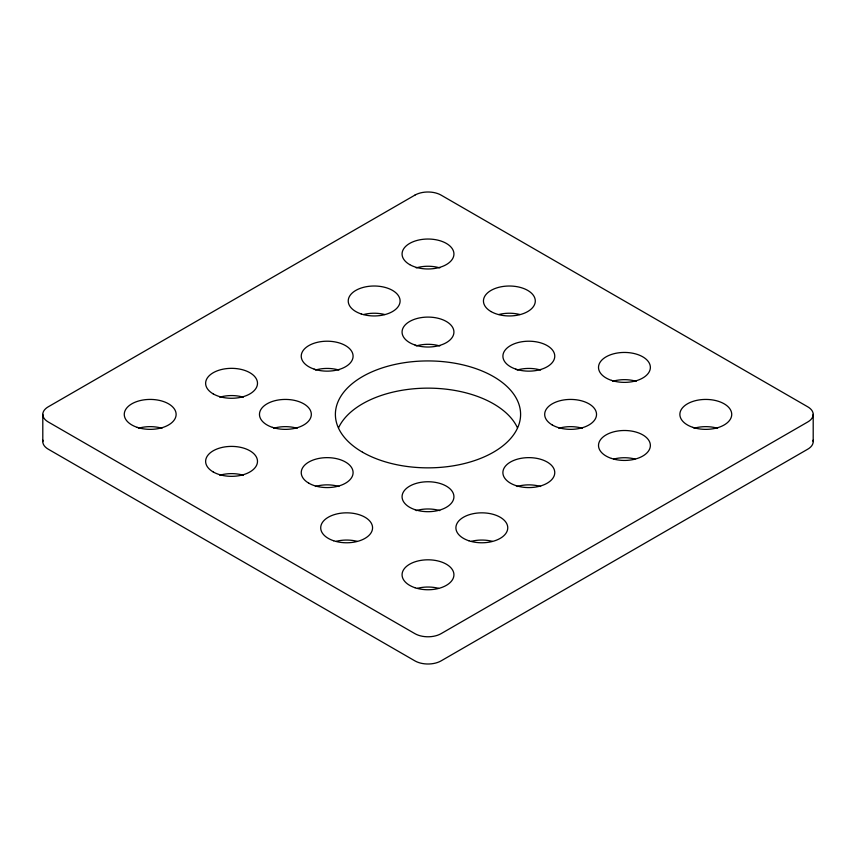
<?xml version="1.0" encoding="UTF-8"?>
<svg xmlns="http://www.w3.org/2000/svg" width="856" height="856" viewBox="0 0 856 856"><rect width="100%" height="100%" fill="white"/><g stroke="black" fill="none" stroke-linecap="round" stroke-linejoin="round"><path stroke-width="1.28" d="M813.2 414.39L813.2 441.61M42.8 414.39L42.8 441.61M338.559 427.775A92.598 53.457 0 0 1 428 388.143A92.598 53.457 0 0 1 517.441 427.775M517.056 370.06A25.926 14.969 0 0 1 540.618 370.06M417.45 588.318A25.926 14.969 0 0 1 438.55 588.318M694.023 428.278A25.926 14.969 0 0 1 717.574 428.278M416.219 267.885A25.926 14.969 0 0 1 439.781 267.885M138.426 428.268A25.926 14.969 0 0 1 161.977 428.268M219.789 397.195A25.926 14.969 0 0 1 243.339 397.195M363.618 314.526A25.926 14.969 0 0 1 384.719 314.526M219.789 475.251A25.926 14.969 0 0 1 243.339 475.251M498.813 314.526A25.926 14.969 0 0 1 519.913 314.526M613.88 459.019A25.926 14.969 0 0 1 634.981 459.019M471.281 541.345A25.926 14.969 0 0 1 492.382 541.345M612.661 381.295A25.926 14.969 0 0 1 636.211 381.295M336.087 541.345A25.926 14.969 0 0 1 357.187 541.345M42.961 440.209A18.522 10.689 0 0 0 48.225 449.165L414.903 660.875A18.522 10.689 0 0 0 441.097 660.875L807.775 449.175A18.522 10.689 0 0 0 813.04 440.219M416.219 345.942A25.926 14.969 0 0 1 439.781 345.942M315.382 370.06A25.926 14.969 0 0 1 338.944 370.06M273.62 428.278A25.926 14.969 0 0 1 297.171 428.278M315.382 486.486A25.926 14.969 0 0 1 338.944 486.486M416.219 510.604A25.926 14.969 0 0 1 439.781 510.604M517.056 486.497A25.926 14.969 0 0 1 540.618 486.497M558.829 428.278A25.926 14.969 0 0 1 582.38 428.278M414.903 195.125L48.225 406.825A18.522 10.689 0 0 0 48.225 421.955L414.903 633.654A18.522 10.689 0 0 0 441.097 633.654L807.775 421.955A18.522 10.689 0 0 0 807.775 406.835L441.097 195.125A18.522 10.689 0 0 0 414.903 195.125M362.516 452.193A92.598 53.457 0 0 0 517.441 428.225A92.598 53.457 0 0 0 404.032 362.751A92.598 53.457 0 0 0 362.516 452.193M515.868 369.139A25.926 14.969 0 0 0 554.763 356.171A25.926 14.969 0 0 0 515.868 343.213A25.926 14.969 0 0 0 515.868 369.139M415.032 587.74A25.926 14.969 0 0 0 453.926 574.783A25.926 14.969 0 0 0 415.032 561.814A25.926 14.969 0 0 0 415.032 587.74M692.836 427.358A25.926 14.969 0 0 0 731.73 414.39A25.926 14.969 0 0 0 692.836 401.432A25.926 14.969 0 0 0 692.836 427.358M409.671 264.59A25.926 14.969 0 0 0 453.049 257.881A25.926 14.969 0 0 0 421.291 239.541A25.926 14.969 0 0 0 409.671 264.59M137.238 427.358A25.926 14.969 0 0 0 176.122 414.39A25.926 14.969 0 0 0 137.238 401.421A25.926 14.969 0 0 0 137.238 427.358M213.23 393.899A25.926 14.969 0 0 0 256.607 387.19A25.926 14.969 0 0 0 224.85 368.85A25.926 14.969 0 0 0 213.23 393.899M361.211 313.949A25.926 14.969 0 0 0 400.094 300.98A25.926 14.969 0 0 0 361.211 288.012A25.926 14.969 0 0 0 361.211 313.949M213.23 471.956A25.926 14.969 0 0 0 256.607 465.236A25.926 14.969 0 0 0 224.85 446.907A25.926 14.969 0 0 0 213.23 471.956M491.034 311.563A25.926 14.969 0 0 0 534.412 304.854A25.926 14.969 0 0 0 502.654 286.525A25.926 14.969 0 0 0 491.034 311.563M611.473 458.431A25.926 14.969 0 0 0 650.367 445.473A25.926 14.969 0 0 0 611.473 432.505A25.926 14.969 0 0 0 611.473 458.431M468.863 540.767A25.926 14.969 0 0 0 507.758 527.799A25.926 14.969 0 0 0 468.863 514.841A25.926 14.969 0 0 0 468.863 540.767M611.473 380.374A25.926 14.969 0 0 0 650.367 367.417A25.926 14.969 0 0 0 611.473 354.448A25.926 14.969 0 0 0 611.473 380.374M333.669 540.767A25.926 14.969 0 0 0 372.563 527.799A25.926 14.969 0 0 0 333.669 514.841A25.926 14.969 0 0 0 333.669 540.767M415.032 345.022A25.926 14.969 0 0 0 453.926 332.064A25.926 14.969 0 0 0 415.032 319.095A25.926 14.969 0 0 0 415.032 345.022M314.195 369.139A25.926 14.969 0 0 0 353.089 356.171A25.926 14.969 0 0 0 314.195 343.213A25.926 14.969 0 0 0 314.195 369.139M272.433 427.358A25.926 14.969 0 0 0 311.327 414.39A25.926 14.969 0 0 0 272.433 401.432A25.926 14.969 0 0 0 272.433 427.358M308.823 483.191A25.926 14.969 0 0 0 352.212 476.482A25.926 14.969 0 0 0 320.454 458.153A25.926 14.969 0 0 0 308.823 483.191M415.032 509.684A25.926 14.969 0 0 0 453.926 496.726A25.926 14.969 0 0 0 415.032 483.758A25.926 14.969 0 0 0 415.032 509.684M515.868 485.577A25.926 14.969 0 0 0 554.763 472.608A25.926 14.969 0 0 0 515.868 459.64A25.926 14.969 0 0 0 515.868 485.577M552.27 424.972A25.926 14.969 0 0 0 595.648 418.263A25.926 14.969 0 0 0 563.89 399.934A25.926 14.969 0 0 0 552.27 424.972"/></g></svg>
